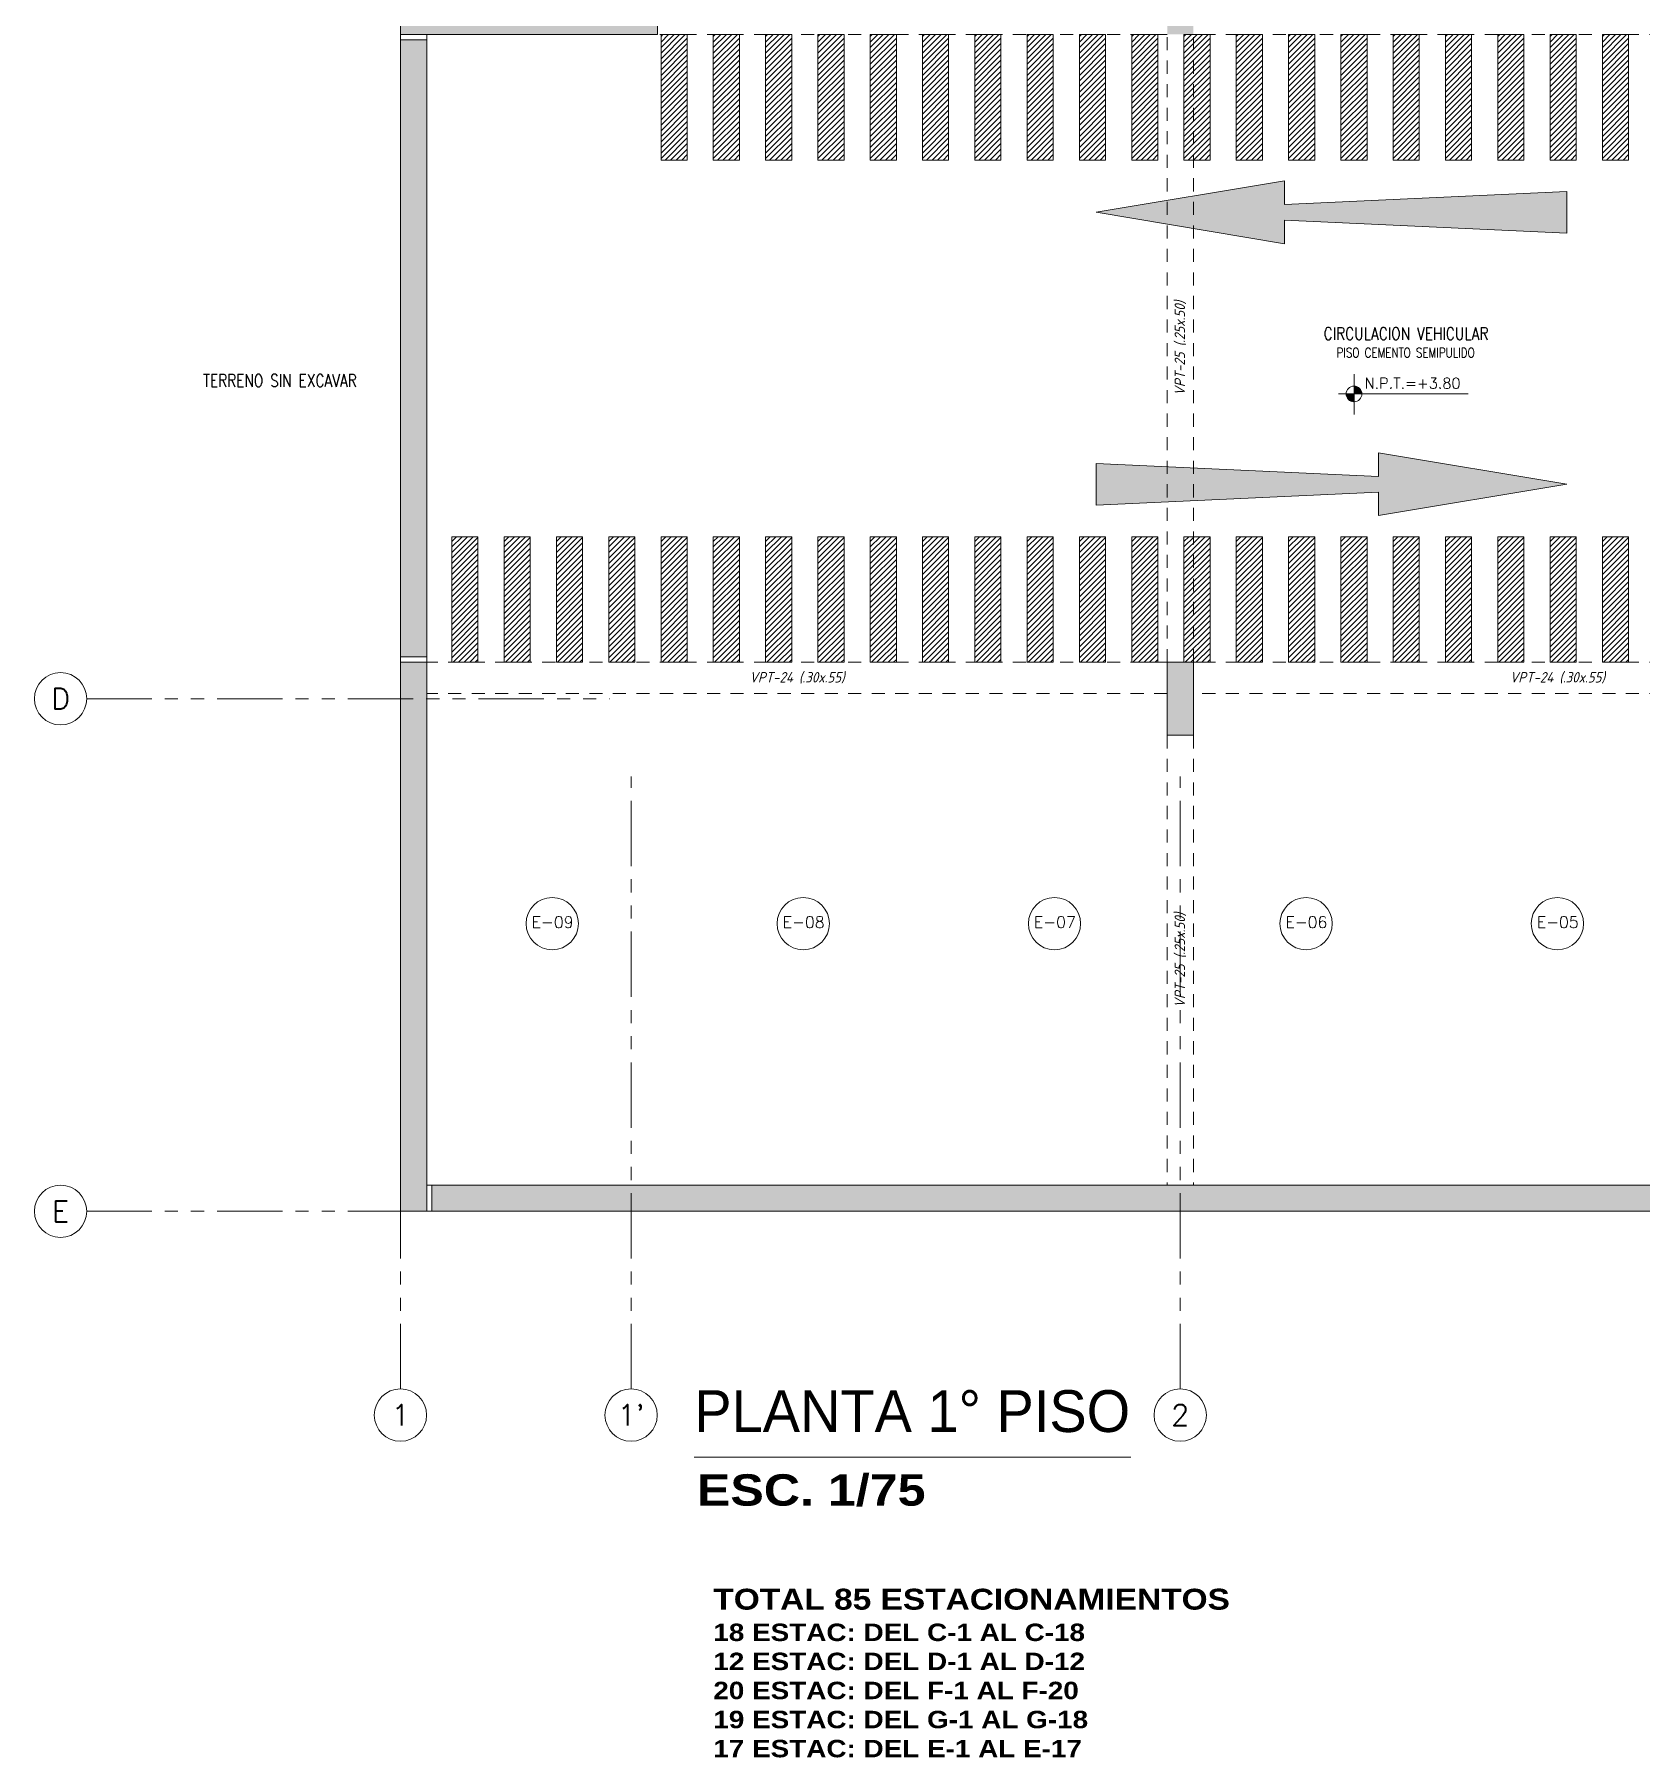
# Model space of a CAD drawing. Header units: millimetres. Extents: x 2085 to 2829, y 1352 to 1631.
# Drawn here: x 2109.65 to 2125.02, y 1517.62 to 1534.09 of the extents above; entities that cross this region are included whole.
import ezdxf
from ezdxf.enums import TextEntityAlignment as Align

# ---------------------------------------------------------------- set-up
doc = ezdxf.new("R2010")
doc.units = ezdxf.units.MM
for name, pattern in [('HIDDEN', [0.375, 0.25, -0.125]), ('HIDDEN2', [0.1875, 0.125, -0.0625]), ('PHANTOM', [2.5, 1.25, -0.25, 0.25, -0.25, 0.25, -0.25]), ('PHANTOM2', [1.25, 0.625, -0.125, 0.125, -0.125, 0.125, -0.125])]:
    doc.linetypes.add(name, pattern=pattern)
doc.layers.get('0').update_dxf_attribs({"color": 251, "lineweight": 9})
for name, color, linetype, lineweight in [('A-EJES', 251, 'PHANTOM', 9), ('A-ESTRUCTURA-HATCH', 251, 'Continuous', 13), ('A-ESTRUCTURA-PLACAS', 251, 'Continuous', 13), ('A-ESTRUCTURA-VIGAS', 251, 'HIDDEN2', 13), ('A-MUROS', 251, 'Continuous', 9), ('A-NIVELES-NPT', 251, 'Continuous', 9), ('A-NUMERO ESTAC', 251, 'Continuous', 13), ('A-PROYECCIONES', 251, 'HIDDEN2', 9), ('A-TEXTO-ACABADO PISO', 251, 'Continuous', 13), ('A-TEXTO-AMBIENTES', 251, 'Continuous', 9), ('A-TEXTO-INDICACIONES', 251, 'Continuous', 13), ('A-TEXTO-TITULOS', 251, 'Continuous', 9), ('CIRCULACION PEATONAL', 251, 'Continuous', 13)]:
    doc.layers.add(name, color=color, linetype=linetype, lineweight=lineweight)
doc.layers.add('A_50_Vigas Chata', color=251, linetype='HIDDEN', lineweight=13, plot=False)
doc.styles.add('APPIA -TEXTOS-GENERALES', font='isocp.shx', dxfattribs={"oblique": 15})
doc.styles.add('R160-75', font='ariblk.ttf', dxfattribs={"height": 0.6})
doc.styles.add('R175-75', font='GOTHIC.TTF', dxfattribs={"height": 0.4})
doc.styles.add('R80', font='romans.shx', dxfattribs={"width": 0.8, "oblique": 15, "height": 0.1})
doc.styles.add('ROMANS', font='romans.shx', dxfattribs={"width": 0.8})
pattern_1 = [(45, (105.750368, 0), (-0.0265165, 0.0265165), [])]
pattern_2 = [(45, (106.250368, 0), (-0.0265165, 0.0265165), [])]
pattern_3 = [(45, (106.750368, 0), (-0.0265165, 0.0265165), [])]
pattern_4 = [(45, (107.250368, 0), (-0.0265165, 0.0265165), [])]
pattern_5 = [(45, (107.750368, 0), (-0.0265165, 0.0265165), [])]
pattern_6 = [(45, (108.250368, 0), (-0.0265165, 0.0265165), [])]
pattern_7 = [(45, (108.750368, 0), (-0.0265165, 0.0265165), [])]
pattern_8 = [(45, (109.250368, 0), (-0.0265165, 0.0265165), [])]
pattern_9 = [(45, (109.750368, 0), (-0.0265165, 0.0265165), [])]
pattern_10 = [(45, (110.250368, 0), (-0.0265165, 0.0265165), [])]
pattern_11 = [(45, (110.750368, 0), (-0.0265165, 0.0265165), [])]
pattern_12 = [(45, (111.250368, 0), (-0.0265165, 0.0265165), [])]
pattern_13 = [(45, (111.750368, 0), (-0.0265165, 0.0265165), [])]
pattern_14 = [(45, (112.250368, 0), (-0.0265165, 0.0265165), [])]
pattern_15 = [(45, (112.750368, 0), (-0.0265165, 0.0265165), [])]
pattern_16 = [(45, (113.250368, 0), (-0.0265165, 0.0265165), [])]
pattern_17 = [(45, (113.750368, 0), (-0.0265165, 0.0265165), [])]
pattern_18 = [(45, (114.250368, 0), (-0.0265165, 0.0265165), [])]
pattern_19 = [(45, (114.750368, 0), (-0.0265165, 0.0265165), [])]

# ---------------------------------------------------------------- blocks, each defined once
blk = doc.blocks.new('EST P1')
at = {"layer": 'A-ESTRUCTURA-HATCH'}
h = blk.add_hatch(color=256, dxfattribs=at)
h.dxf.hatch_style = 1
h.paths.add_polyline_path([(28.776, 5.95), (28.776, 5.05), (23.07, 5.05), (23.07, 4.85), (28.926, 4.85), (28.926, 5.75), (32.576, 5.75), (32.576, 4.85), (35.53, 4.85), (35.53, 5.05), (32.726, 5.05), (32.726, 5.95)])
h.paths.add_polyline_path([(43.04, 4.85), (43.04, 5.05), (35.58, 5.05), (35.58, 4.85)])
h.paths.add_polyline_path([(43.09, 5.05), (43.09, 4.85), (47.915, 4.85), (47.915, 5.05)])
h.paths.add_polyline_path([(51.865, 5.05), (51.865, 4.85), (53.376, 4.85), (53.376, 5.05)])
h.paths.add_polyline_path([(72.801, -0.15), (73.001, -0.15, 1), (53.601, -0.15), (53.801, -0.15, -1)])
h.paths.add_polyline_path([(70.351, 0), (70.351, -0.15), (72.749, -0.15), (72.749, 0)], flags=17)
h.paths.add_polyline_path([(69.451, -0.15), (69.451, 0), (66.848, 0, -0.010569), (66.851, -0.15)], flags=17)
h.paths.add_polyline_path([(65.272, 2.496), (65.272, -0.15), (65.422, -0.15), (65.422, 2.378, -0.221666), (66.601, -0.15), (66.801, -0.15, 0.99999), (59.801, -0.15), (60.001, -0.15, -0.61691)], flags=0)
h.paths.add_polyline_path([(71.88, -11.4), (71.88, -11.15), (57.51, -11.15), (57.51, -11.4)])
h.paths.add_polyline_path([(57.46, -11.4), (57.46, -11.15), (43.09, -11.15), (43.09, -11.4)])
h.paths.add_polyline_path([(43.04, -11.4), (43.04, -11.15), (35.58, -11.15), (35.58, -11.4)])
h.paths.add_polyline_path([(23.07, -11.15), (23.07, -11.4), (35.53, -11.4), (35.53, -11.15)])
h.paths.add_polyline_path([(23.02, -11.4), (23.02, -11.15), (12.25, -11.15), (12.25, -11.4)])
h.paths.add_polyline_path([(12.2, -11.4), (12.2, -11.15), (3.65, -11.15), (3.65, -11.4)])
h.paths.add_polyline_path([(3.6, -11.4), (3.6, -11.15), (-3.56, -11.15), (-3.56, -11.4)])
h.paths.add_polyline_path([(-17.98, -11.15), (-17.98, -11.4), (-3.61, -11.4), (-3.61, -11.15)])
h.paths.add_polyline_path([(-18.03, -11.4), (-18.03, -11.15), (-32.4, -11.15), (-32.4, -11.4)])
h.paths.add_polyline_path([(-32.45, -11.4), (-32.45, -11.15), (-46.94, -11.15), (-46.94, -11.4)])
h.paths.add_polyline_path([(-47.24, -11.4), (-46.99, -11.4), (-46.99, -6.15), (-47.24, -6.15)])
h.paths.add_polyline_path([(-46.99, -0.2), (-47.24, -0.2), (-47.24, -6.1), (-46.99, -6.1)])
h.paths.add_polyline_path([(-47.24, 0.15), (-47.24, -0.15), (-44.785, -0.15), (-44.785, 5.05), (-45.035, 5.05), (-45.035, 0.15)])
h.paths.add_polyline_path([(-44.735, 5.05), (-44.735, 4.85), (-32.45, 4.85), (-32.45, 5.05)])
h.paths.add_polyline_path([(-23.224, 4.85), (-23.224, 5.75), (-19.574, 5.75), (-19.574, 4.85), (-18.03, 4.85), (-18.03, 5.05), (-19.424, 5.05), (-19.424, 5.95), (-23.374, 5.95), (-23.374, 5.05), (-32.4, 5.05), (-32.4, 4.85)])
h.paths.add_polyline_path([(-17.98, 5.05), (-17.98, 4.85), (-3.61, 4.85), (-3.61, 5.05)])
h.paths.add_polyline_path([(12.2, 4.85), (12.2, 5.05), (3.825, 5.05), (3.825, 4.85)])
h.paths.add_polyline_path([(12.25, 5.05), (12.25, 4.85), (23.02, 4.85), (23.02, 5.05)])
h = blk.add_hatch(color=256, dxfattribs=at)
h.dxf.hatch_style = 1
h.paths.add_polyline_path([(51.865, 5.05), (47.915, 5.05), (47.915, -0.15), (50.25, -0.15), (50.25, 0), (48.065, 0), (48.065, 2.05), (51.865, 2.05), (51.865, 2.2), (48.065, 2.2), (48.065, 4.85), (51.715, 4.85), (51.715, 3.2), (51.865, 3.2)])
h.paths.add_polyline_path([(1.925, -0.151), (-0.175, -0.151), (-0.175, 4.85), (-3.56, 4.85), (-3.56, 5.05), (3.775, 5.05), (3.775, 1.9), (3.625, 1.9), (3.625, 4.85), (-0.025, 4.85), (-0.025, 2.2), (1.925, 2.2), (1.925, 2.05), (-0.025, 2.05), (-0.025, 0), (1.925, -0.001)])
h.paths.add_polyline_path([(71.63, -6.15), (71.88, -6.15), (71.88, -6.85), (71.63, -6.85)])
h.paths.add_polyline_path([(64.42, -6.15), (64.67, -6.15), (64.67, -6.85), (64.42, -6.85)])
h.paths.add_polyline_path([(57.21, -6.15), (57.46, -6.15), (57.46, -6.85), (57.21, -6.85)])
h.paths.add_polyline_path([(50, -6.15), (50.25, -6.15), (50.25, -6.85), (50, -6.85)])
h.paths.add_polyline_path([(42.79, -6.15), (43.04, -6.15), (43.04, -6.85), (42.79, -6.85)])
h.paths.add_polyline_path([(42.79, 0.55), (43.04, 0.55), (43.04, -0.15), (42.79, -0.15)])
h.paths.add_polyline_path([(35.58, -6.15), (35.83, -6.15), (35.83, -6.85), (35.58, -6.85)])
h.paths.add_polyline_path([(35.58, 0.55), (35.83, 0.55), (35.83, -0.15), (35.58, -0.15)])
h.paths.add_polyline_path([(35.28, -6.15), (35.53, -6.15), (35.53, -6.85), (35.28, -6.85)])
h.paths.add_polyline_path([(35.28, 0.55), (35.53, 0.55), (35.53, -0.15), (35.28, -0.15)])
h.paths.add_polyline_path([(30.28, -6.15), (30.53, -6.15), (30.53, -6.85), (30.28, -6.85)])
h.paths.add_polyline_path([(30.28, 0.55), (30.53, 0.55), (30.53, -0.15), (30.28, -0.15)])
h.paths.add_polyline_path([(23.07, -6.15), (23.32, -6.15), (23.32, -6.85), (23.07, -6.85)])
h.paths.add_polyline_path([(23.07, 0.55), (23.32, 0.55), (23.32, -0.15), (23.07, -0.15)])
h.paths.add_polyline_path([(18.07, -6.15), (18.32, -6.15), (18.32, -6.85), (18.07, -6.85)])
h.paths.add_polyline_path([(18.07, 0.55), (18.32, 0.55), (18.32, -0.15), (18.07, -0.15)])
h.paths.add_polyline_path([(10.86, -6.15), (11.11, -6.15), (11.11, -6.85), (10.86, -6.85)])
h.paths.add_polyline_path([(10.86, 0.55), (11.11, 0.55), (11.11, -0.15), (10.86, -0.15)])
h.paths.add_polyline_path([(3.65, -6.15), (3.9, -6.15), (3.9, -6.85), (3.65, -6.85)])
h.paths.add_polyline_path([(3.625, 0.55), (3.9, 0.55), (3.9, -0.15), (3.625, -0.15)])
h.paths.add_polyline_path([(-3.56, -6.15), (-3.31, -6.15), (-3.31, -6.85), (-3.56, -6.85)])
h.paths.add_polyline_path([(-3.56, 0.55), (-3.31, 0.55), (-3.31, -0.15), (-3.56, -0.15)])
h.paths.add_polyline_path([(-3.86, -6.15), (-3.61, -6.15), (-3.61, -6.85), (-3.86, -6.85)])
h.paths.add_polyline_path([(-3.86, 0.55), (-3.61, 0.55), (-3.61, -0.15), (-3.86, -0.15)])
h.paths.add_polyline_path([(-11.07, -6.15), (-10.82, -6.15), (-10.82, -6.85), (-11.07, -6.85)])
h.paths.add_polyline_path([(-11.07, 0.55), (-10.82, 0.55), (-10.82, -0.15), (-11.07, -0.15)])
h.paths.add_polyline_path([(-18.28, -6.15), (-18.03, -6.15), (-18.03, -6.85), (-18.28, -6.85)])
h.paths.add_polyline_path([(-18.28, 0.55), (-18.03, 0.55), (-18.03, -0.15), (-18.28, -0.15)])
h.paths.add_polyline_path([(-25.49, -6.15), (-25.24, -6.15), (-25.24, -6.85), (-25.49, -6.85)])
h.paths.add_polyline_path([(-25.49, 0.55), (-25.24, 0.55), (-25.24, -0.15), (-25.49, -0.15)])
h.paths.add_polyline_path([(-32.7, -6.15), (-32.45, -6.15), (-32.45, -6.85), (-32.7, -6.85)])
h.paths.add_polyline_path([(-32.7, 0.55), (-32.45, 0.55), (-32.45, -0.15), (-32.7, -0.15)])
h.paths.add_polyline_path([(-39.91, -6.15), (-39.66, -6.15), (-39.66, -6.85), (-39.91, -6.85)])
h.paths.add_polyline_path([(-39.91, 0.55), (-39.66, 0.55), (-39.66, -0.15), (-39.91, -0.15)])
at = {"layer": 'A-ESTRUCTURA-PLACAS'}
for points in [[(-47.24, -0.15), (-47.24, 0.15), (-45.035, 0.15), (-45.035, 5.05), (-44.785, 5.05), (-44.785, 5.05), (-44.785, -0.15)], [(-47.24, -6.1), (-47.24, -0.2), (-46.99, -0.2), (-46.99, -6.1)], [(-39.91, -6.15), (-39.66, -6.15), (-39.66, -6.85), (-39.91, -6.85)]]:
    blk.add_lwpolyline(points, close=True, dxfattribs=at)
for points in [[(-46.99, -11.4), (-47.24, -11.4), (-47.24, -6.15), (-46.99, -6.15), (-46.99, -11.4)], [(-46.94, -11.4), (-46.94, -11.15), (-32.45, -11.15), (-32.45, -11.4), (-46.94, -11.4)]]:
    blk.add_lwpolyline(points, dxfattribs=at)
at = {"layer": 'A-ESTRUCTURA-VIGAS'}
for points in [[(-39.91, -0.15), (-44.785, -0.15)], [(-39.91, -6.15), (-39.91, -0.15)], [(-39.66, -6.15), (-39.66, -0.15)], [(-32.7, -0.15), (-39.66, -0.15)], [(-39.91, -6.15), (-46.99, -6.15)], [(-32.7, -6.15), (-39.66, -6.15)], [(-39.91, -6.45), (-46.99, -6.45)], [(-32.7, -6.45), (-39.66, -6.45)], [(-39.91, -6.85), (-39.91, -11.15)], [(-39.66, -6.85), (-39.66, -11.15)]]:
    blk.add_lwpolyline(points, dxfattribs=at)
at = {"layer": 'A_50_Vigas Chata', "char_height": 0.1, "attachment_point": 5, "rotation": 90, "style": 'APPIA -TEXTOS-GENERALES'}
for insert in [(-39.785, -3.15), (-39.785, -9)]:
    blk.add_mtext('VPT-25 (.25x.50)', dxfattribs=dict(at, insert=insert))
at = {"layer": 'A_50_Vigas Chata', "char_height": 0.1, "attachment_point": 5, "style": 'APPIA -TEXTOS-GENERALES'}
for insert in [(-43.45, -6.3), (-36.18, -6.3)]:
    blk.add_mtext('VPT-24 (.30x.55)', dxfattribs=dict(at, insert=insert))
blk = doc.blocks.new('*U112')
at = {"layer": 'CIRCULACION PEATONAL'}
h = blk.add_hatch(dxfattribs=at)
h.set_pattern_fill('ANSI31', color=256, scale=0.3)
h.set_pattern_definition(pattern_1)
h.paths.add_polyline_path([(106.047, 0.228), (105.797, 0.228), (105.797, -0.972), (106.047, -0.972)])
h = blk.add_hatch(dxfattribs=at)
h.set_pattern_fill('ANSI31', color=256, scale=0.3)
h.set_pattern_definition(pattern_2)
h.paths.add_polyline_path([(106.547, 0.228), (106.297, 0.228), (106.297, -0.972), (106.547, -0.972)])
h = blk.add_hatch(dxfattribs=at)
h.set_pattern_fill('ANSI31', color=256, scale=0.3)
h.set_pattern_definition(pattern_3)
h.paths.add_polyline_path([(107.047, 0.228), (106.797, 0.228), (106.797, -0.972), (107.047, -0.972)])
h = blk.add_hatch(dxfattribs=at)
h.set_pattern_fill('ANSI31', color=256, scale=0.3)
h.set_pattern_definition(pattern_4)
h.paths.add_polyline_path([(107.547, 0.228), (107.297, 0.228), (107.297, -0.972), (107.547, -0.972)])
h = blk.add_hatch(dxfattribs=at)
h.set_pattern_fill('ANSI31', color=256, scale=0.3)
h.set_pattern_definition(pattern_5)
h.paths.add_polyline_path([(108.047, 0.228), (107.797, 0.228), (107.797, -0.972), (108.047, -0.972)])
h = blk.add_hatch(dxfattribs=at)
h.set_pattern_fill('ANSI31', color=256, scale=0.3)
h.set_pattern_definition(pattern_6)
h.paths.add_polyline_path([(108.547, 0.228), (108.297, 0.228), (108.297, -0.972), (108.547, -0.972)])
h = blk.add_hatch(dxfattribs=at)
h.set_pattern_fill('ANSI31', color=256, scale=0.3)
h.set_pattern_definition(pattern_7)
h.paths.add_polyline_path([(109.047, 0.228), (108.797, 0.228), (108.797, -0.972), (109.047, -0.972)])
h = blk.add_hatch(dxfattribs=at)
h.set_pattern_fill('ANSI31', color=256, scale=0.3)
h.set_pattern_definition(pattern_8)
h.paths.add_polyline_path([(109.547, 0.228), (109.297, 0.228), (109.297, -0.972), (109.547, -0.972)])
h = blk.add_hatch(dxfattribs=at)
h.set_pattern_fill('ANSI31', color=256, scale=0.3)
h.set_pattern_definition(pattern_9)
h.paths.add_polyline_path([(110.047, 0.228), (109.797, 0.228), (109.797, -0.972), (110.047, -0.972)])
h = blk.add_hatch(dxfattribs=at)
h.set_pattern_fill('ANSI31', color=256, scale=0.3)
h.set_pattern_definition(pattern_10)
h.paths.add_polyline_path([(110.547, 0.228), (110.297, 0.228), (110.297, -0.972), (110.547, -0.972)])
h = blk.add_hatch(dxfattribs=at)
h.set_pattern_fill('ANSI31', color=256, scale=0.3)
h.set_pattern_definition(pattern_11)
h.paths.add_polyline_path([(111.047, 0.228), (110.797, 0.228), (110.797, -0.972), (111.047, -0.972)])
h = blk.add_hatch(dxfattribs=at)
h.set_pattern_fill('ANSI31', color=256, scale=0.3)
h.set_pattern_definition(pattern_12)
h.paths.add_polyline_path([(111.547, 0.228), (111.297, 0.228), (111.297, -0.972), (111.547, -0.972)])
h = blk.add_hatch(dxfattribs=at)
h.set_pattern_fill('ANSI31', color=256, scale=0.3)
h.set_pattern_definition(pattern_13)
h.paths.add_polyline_path([(112.047, 0.228), (111.797, 0.228), (111.797, -0.972), (112.047, -0.972)])
h = blk.add_hatch(dxfattribs=at)
h.set_pattern_fill('ANSI31', color=256, scale=0.3)
h.set_pattern_definition(pattern_14)
h.paths.add_polyline_path([(112.547, 0.228), (112.297, 0.228), (112.297, -0.972), (112.547, -0.972)])
h = blk.add_hatch(dxfattribs=at)
h.set_pattern_fill('ANSI31', color=256, scale=0.3)
h.set_pattern_definition(pattern_15)
h.paths.add_polyline_path([(113.047, 0.228), (112.797, 0.228), (112.797, -0.972), (113.047, -0.972)])
h = blk.add_hatch(dxfattribs=at)
h.set_pattern_fill('ANSI31', color=256, scale=0.3)
h.set_pattern_definition(pattern_16)
h.paths.add_polyline_path([(113.547, 0.228), (113.297, 0.228), (113.297, -0.972), (113.547, -0.972)])
h = blk.add_hatch(dxfattribs=at)
h.set_pattern_fill('ANSI31', color=256, scale=0.3)
h.set_pattern_definition(pattern_17)
h.paths.add_polyline_path([(114.047, 0.228), (113.797, 0.228), (113.797, -0.972), (114.047, -0.972)])
h = blk.add_hatch(dxfattribs=at)
h.set_pattern_fill('ANSI31', color=256, scale=0.3)
h.set_pattern_definition(pattern_18)
h.paths.add_polyline_path([(114.547, 0.228), (114.297, 0.228), (114.297, -0.972), (114.547, -0.972)])
h = blk.add_hatch(dxfattribs=at)
h.set_pattern_fill('ANSI31', color=256, scale=0.3)
h.set_pattern_definition(pattern_19)
h.paths.add_polyline_path([(115.047, 0.228), (114.797, 0.228), (114.797, -0.972), (115.047, -0.972)])
h = blk.add_hatch(dxfattribs=at)
h.set_pattern_fill('ANSI31', color=256, scale=0.3)
h.set_pattern_definition([(45, (115.250368, 0), (-0.0265165, 0.0265165), [])])
h.paths.add_polyline_path([(115.547, 0.228), (115.297, 0.228), (115.297, -0.972), (115.547, -0.972)])
h = blk.add_hatch(dxfattribs=at)
h.set_pattern_fill('ANSI31', color=256, scale=0.3)
h.set_pattern_definition([(45, (115.750368, 0), (-0.0265165, 0.0265165), [])])
h.paths.add_polyline_path([(116.047, 0.228), (115.797, 0.228), (115.797, -0.972), (116.047, -0.972)])
h = blk.add_hatch(dxfattribs=at)
h.set_pattern_fill('ANSI31', color=256, scale=0.3)
h.set_pattern_definition([(45, (116.250368, 0), (-0.0265165, 0.0265165), [])])
h.paths.add_polyline_path([(116.547, 0.228), (116.297, 0.228), (116.297, -0.972), (116.547, -0.972)])
h = blk.add_hatch(dxfattribs=at)
h.set_pattern_fill('ANSI31', color=256, scale=0.3)
h.set_pattern_definition([(45, (116.750368, 0), (-0.0265165, 0.0265165), [])])
h.paths.add_polyline_path([(117.047, 0.228), (116.797, 0.228), (116.797, -0.972), (117.047, -0.972)])
for points in [[(105.797, -0.972), (106.047, -0.972), (106.047, 0.228), (105.797, 0.228)], [(106.297, -0.972), (106.547, -0.972), (106.547, 0.228), (106.297, 0.228)], [(106.797, -0.972), (107.047, -0.972), (107.047, 0.228), (106.797, 0.228)], [(107.297, -0.972), (107.547, -0.972), (107.547, 0.228), (107.297, 0.228)], [(107.797, -0.972), (108.047, -0.972), (108.047, 0.228), (107.797, 0.228)], [(108.297, -0.972), (108.547, -0.972), (108.547, 0.228), (108.297, 0.228)], [(108.797, -0.972), (109.047, -0.972), (109.047, 0.228), (108.797, 0.228)], [(109.297, -0.972), (109.547, -0.972), (109.547, 0.228), (109.297, 0.228)], [(109.797, -0.972), (110.047, -0.972), (110.047, 0.228), (109.797, 0.228)], [(110.297, -0.972), (110.547, -0.972), (110.547, 0.228), (110.297, 0.228)], [(110.797, -0.972), (111.047, -0.972), (111.047, 0.228), (110.797, 0.228)], [(111.297, -0.972), (111.547, -0.972), (111.547, 0.228), (111.297, 0.228)], [(111.797, -0.972), (112.047, -0.972), (112.047, 0.228), (111.797, 0.228)], [(112.297, -0.972), (112.547, -0.972), (112.547, 0.228), (112.297, 0.228)], [(112.797, -0.972), (113.047, -0.972), (113.047, 0.228), (112.797, 0.228)], [(113.297, -0.972), (113.547, -0.972), (113.547, 0.228), (113.297, 0.228)], [(113.797, -0.972), (114.047, -0.972), (114.047, 0.228), (113.797, 0.228)], [(114.297, -0.972), (114.547, -0.972), (114.547, 0.228), (114.297, 0.228)], [(114.797, -0.972), (115.047, -0.972), (115.047, 0.228), (114.797, 0.228)], [(115.297, -0.972), (115.547, -0.972), (115.547, 0.228), (115.297, 0.228)], [(115.797, -0.972), (116.047, -0.972), (116.047, 0.228), (115.797, 0.228)], [(116.297, -0.972), (116.547, -0.972), (116.547, 0.228), (116.297, 0.228)], [(116.797, -0.972), (117.047, -0.972), (117.047, 0.228), (116.797, 0.228)]]:
    blk.add_lwpolyline(points, close=True, dxfattribs=at)
blk = doc.blocks.new('*U113')
at = {"layer": 'CIRCULACION PEATONAL'}
h = blk.add_hatch(dxfattribs=at)
h.set_pattern_fill('ANSI31', color=256, scale=0.3)
h.set_pattern_definition(pattern_1)
h.paths.add_polyline_path([(106.047, 0.228), (105.797, 0.228), (105.797, -0.972), (106.047, -0.972)])
h = blk.add_hatch(dxfattribs=at)
h.set_pattern_fill('ANSI31', color=256, scale=0.3)
h.set_pattern_definition(pattern_2)
h.paths.add_polyline_path([(106.547, 0.228), (106.297, 0.228), (106.297, -0.972), (106.547, -0.972)])
h = blk.add_hatch(dxfattribs=at)
h.set_pattern_fill('ANSI31', color=256, scale=0.3)
h.set_pattern_definition(pattern_3)
h.paths.add_polyline_path([(107.047, 0.228), (106.797, 0.228), (106.797, -0.972), (107.047, -0.972)])
h = blk.add_hatch(dxfattribs=at)
h.set_pattern_fill('ANSI31', color=256, scale=0.3)
h.set_pattern_definition(pattern_4)
h.paths.add_polyline_path([(107.547, 0.228), (107.297, 0.228), (107.297, -0.972), (107.547, -0.972)])
h = blk.add_hatch(dxfattribs=at)
h.set_pattern_fill('ANSI31', color=256, scale=0.3)
h.set_pattern_definition(pattern_5)
h.paths.add_polyline_path([(108.047, 0.228), (107.797, 0.228), (107.797, -0.972), (108.047, -0.972)])
h = blk.add_hatch(dxfattribs=at)
h.set_pattern_fill('ANSI31', color=256, scale=0.3)
h.set_pattern_definition(pattern_6)
h.paths.add_polyline_path([(108.547, 0.228), (108.297, 0.228), (108.297, -0.972), (108.547, -0.972)])
h = blk.add_hatch(dxfattribs=at)
h.set_pattern_fill('ANSI31', color=256, scale=0.3)
h.set_pattern_definition(pattern_7)
h.paths.add_polyline_path([(109.047, 0.228), (108.797, 0.228), (108.797, -0.972), (109.047, -0.972)])
h = blk.add_hatch(dxfattribs=at)
h.set_pattern_fill('ANSI31', color=256, scale=0.3)
h.set_pattern_definition(pattern_8)
h.paths.add_polyline_path([(109.547, 0.228), (109.297, 0.228), (109.297, -0.972), (109.547, -0.972)])
h = blk.add_hatch(dxfattribs=at)
h.set_pattern_fill('ANSI31', color=256, scale=0.3)
h.set_pattern_definition(pattern_9)
h.paths.add_polyline_path([(110.047, 0.228), (109.797, 0.228), (109.797, -0.972), (110.047, -0.972)])
h = blk.add_hatch(dxfattribs=at)
h.set_pattern_fill('ANSI31', color=256, scale=0.3)
h.set_pattern_definition(pattern_10)
h.paths.add_polyline_path([(110.547, 0.228), (110.297, 0.228), (110.297, -0.972), (110.547, -0.972)])
h = blk.add_hatch(dxfattribs=at)
h.set_pattern_fill('ANSI31', color=256, scale=0.3)
h.set_pattern_definition(pattern_11)
h.paths.add_polyline_path([(111.047, 0.228), (110.797, 0.228), (110.797, -0.972), (111.047, -0.972)])
h = blk.add_hatch(dxfattribs=at)
h.set_pattern_fill('ANSI31', color=256, scale=0.3)
h.set_pattern_definition(pattern_12)
h.paths.add_polyline_path([(111.547, 0.228), (111.297, 0.228), (111.297, -0.972), (111.547, -0.972)])
h = blk.add_hatch(dxfattribs=at)
h.set_pattern_fill('ANSI31', color=256, scale=0.3)
h.set_pattern_definition(pattern_13)
h.paths.add_polyline_path([(112.047, 0.228), (111.797, 0.228), (111.797, -0.972), (112.047, -0.972)])
h = blk.add_hatch(dxfattribs=at)
h.set_pattern_fill('ANSI31', color=256, scale=0.3)
h.set_pattern_definition(pattern_14)
h.paths.add_polyline_path([(112.547, 0.228), (112.297, 0.228), (112.297, -0.972), (112.547, -0.972)])
h = blk.add_hatch(dxfattribs=at)
h.set_pattern_fill('ANSI31', color=256, scale=0.3)
h.set_pattern_definition(pattern_15)
h.paths.add_polyline_path([(113.047, 0.228), (112.797, 0.228), (112.797, -0.972), (113.047, -0.972)])
h = blk.add_hatch(dxfattribs=at)
h.set_pattern_fill('ANSI31', color=256, scale=0.3)
h.set_pattern_definition(pattern_16)
h.paths.add_polyline_path([(113.547, 0.228), (113.297, 0.228), (113.297, -0.972), (113.547, -0.972)])
h = blk.add_hatch(dxfattribs=at)
h.set_pattern_fill('ANSI31', color=256, scale=0.3)
h.set_pattern_definition(pattern_17)
h.paths.add_polyline_path([(114.047, 0.228), (113.797, 0.228), (113.797, -0.972), (114.047, -0.972)])
h = blk.add_hatch(dxfattribs=at)
h.set_pattern_fill('ANSI31', color=256, scale=0.3)
h.set_pattern_definition(pattern_18)
h.paths.add_polyline_path([(114.547, 0.228), (114.297, 0.228), (114.297, -0.972), (114.547, -0.972)])
h = blk.add_hatch(dxfattribs=at)
h.set_pattern_fill('ANSI31', color=256, scale=0.3)
h.set_pattern_definition(pattern_19)
h.paths.add_polyline_path([(115.047, 0.228), (114.797, 0.228), (114.797, -0.972), (115.047, -0.972)])
for points in [[(105.797, -0.972), (106.047, -0.972), (106.047, 0.228), (105.797, 0.228)], [(106.297, -0.972), (106.547, -0.972), (106.547, 0.228), (106.297, 0.228)], [(106.797, -0.972), (107.047, -0.972), (107.047, 0.228), (106.797, 0.228)], [(107.297, -0.972), (107.547, -0.972), (107.547, 0.228), (107.297, 0.228)], [(107.797, -0.972), (108.047, -0.972), (108.047, 0.228), (107.797, 0.228)], [(108.297, -0.972), (108.547, -0.972), (108.547, 0.228), (108.297, 0.228)], [(108.797, -0.972), (109.047, -0.972), (109.047, 0.228), (108.797, 0.228)], [(109.297, -0.972), (109.547, -0.972), (109.547, 0.228), (109.297, 0.228)], [(109.797, -0.972), (110.047, -0.972), (110.047, 0.228), (109.797, 0.228)], [(110.297, -0.972), (110.547, -0.972), (110.547, 0.228), (110.297, 0.228)], [(110.797, -0.972), (111.047, -0.972), (111.047, 0.228), (110.797, 0.228)], [(111.297, -0.972), (111.547, -0.972), (111.547, 0.228), (111.297, 0.228)], [(111.797, -0.972), (112.047, -0.972), (112.047, 0.228), (111.797, 0.228)], [(112.297, -0.972), (112.547, -0.972), (112.547, 0.228), (112.297, 0.228)], [(112.797, -0.972), (113.047, -0.972), (113.047, 0.228), (112.797, 0.228)], [(113.297, -0.972), (113.547, -0.972), (113.547, 0.228), (113.297, 0.228)], [(113.797, -0.972), (114.047, -0.972), (114.047, 0.228), (113.797, 0.228)], [(114.297, -0.972), (114.547, -0.972), (114.547, 0.228), (114.297, 0.228)], [(114.797, -0.972), (115.047, -0.972), (115.047, 0.228), (114.797, 0.228)]]:
    blk.add_lwpolyline(points, close=True, dxfattribs=at)
blk = doc.blocks.new('EJES 1P')
at = {"layer": 'A-EJES', "linetype": 'PHANTOM2'}
for points in [[(-5.234, -11.55), (-0.228, -11.55)], [(-2.231, -18.151), (-2.231, -12.292)], [(-0.026, -18.151), (-0.026, -12.292)], [(5.224, -18.151), (5.224, -12.292)], [(-5.234, -16.45), (-0.228, -16.45)]]:
    blk.add_lwpolyline(points, dxfattribs=at)
at = {"layer": 'A-EJES', "linetype": 'Continuous'}
for centre in [(-5.481, -11.55), (-5.481, -16.45), (-2.231, -18.398), (-0.026, -18.398), (5.224, -18.398)]:
    blk.add_circle(centre, 0.25, dxfattribs=at)
at = {"layer": 'A-EJES', "linetype": 'Continuous', "style": 'ROMANS'}
for s, p in [('D', (-5.481, -11.55)), ('E', (-5.481, -16.45)), ('1', (-2.231, -18.398)), ("1'", (-0.026, -18.398)), ('2', (5.224, -18.398))]:
    blk.add_text(s, height=0.2, dxfattribs=at).set_placement(p, align=Align.MIDDLE_CENTER)
blk = doc.blocks.new('SIM NIVEL PLANTA')
at = {"linetype": 'Continuous'}
h = blk.add_hatch(dxfattribs=at)
h.set_pattern_fill('_USER', color=256, scale=0.099996, angle=45, style=0, pattern_type=0)
h.set_pattern_definition([(45, (35396.10581, 26516.4892), (-0.0707080889, 0.0707080889), [])])
h.paths.add_polyline_path([(-17.03, 0), (-15.53, 0, 0.409209), (-17.03, 1.47)])
h.paths.add_polyline_path([(-18.53, 0, 0.419236), (-17.03, -1.53), (-17.03, 0)])
for p, q in [((-17.03, -3.97), (-17.03, 3.72)), ((4.81, 0), (-20, 0))]:
    blk.add_line(p, q)
blk.add_circle((-17.03, -0.03), 1.5, dxfattribs=at)
at = {"style": 'R80'}
blk.add_attdef('N.P.T.+0.00', text='', height=2.03, dxfattribs=at).set_placement((-5.83, 2.01), align=Align.MIDDLE_CENTER)
blk = doc.blocks.new('PO_GUARDIA CIVIL ESQ FAISANES_PLANTAS_Sotanos_REVA_2022.01.24 - copia$0$XREF_SOTANOS - ETAPA 1-2020.06.26$0$frr')
at = {"transparency": 33554687}
blk.add_hatch(color=8, dxfattribs=at).paths.add_polyline_path([(0.002, -0.011), (-0.002, -0.011), (-0.3, -1.8), (-0.075, -1.8), (-0.2, -4.5), (0.2, -4.5), (0.075, -1.8), (0.3, -1.8)])
at = {"color": 7}
blk.add_lwpolyline([(-0.2, -4.5), (0.2, -4.5), (0.075, -1.8), (0.3, -1.8), (0, 0), (-0.3, -1.8), (-0.075, -1.8)], close=True, dxfattribs=at)
blk = doc.blocks.new('EJE')
at = {"linetype": 'Continuous'}
blk.add_circle((0, 0), 0.5, dxfattribs=at)
at = {"layer": 'A-TEXTO-INDICACIONES', "style": 'ROMANS'}
blk.add_attdef('EJE', text='', height=0.22, rotation=0, dxfattribs=at).set_placement((0.007, 0.028), align=Align.MIDDLE_CENTER)

msp = doc.modelspace()

# ---------------------------------------------------------------- linework, layer by layer
at = {"layer": 'A-MUROS'}
for p, q in [((2113.151, 1522.838), (2113.151, 1534.388)), ((2113.401, 1523.088), (2113.401, 1534.088)), ((2232.271, 1523.088), (2113.401, 1523.088)), ((2113.151, 1522.838), (2232.271, 1522.838))]:
    msp.add_line(p, q, dxfattribs=at)
msp.add_lwpolyline([(2120.481, 1528.088), (2120.731, 1528.088), (2120.731, 1527.388), (2120.481, 1527.388)], close=True, dxfattribs=at)
at = {"layer": 'A-TEXTO-TITULOS'}
msp.add_lwpolyline([(2115.959, 1520.488), (2120.132, 1520.488)], dxfattribs=at)

# ---------------------------------------------------------------- block references
msp.add_blockref('EST P1', (2160.391, 1534.238))
at = {"rotation": 180}
for name, p in [('*U113', (2230.688, 1533.115)), ('*U112', (2230.688, 1528.315))]:
    msp.add_blockref(name, p, dxfattribs=at)
at = {"transparency": 33554483}
for p, rotation in [((2119.802, 1532.388), 90), ((2124.302, 1529.788), 270)]:
    msp.add_blockref('PO_GUARDIA CIVIL ESQ FAISANES_PLANTAS_Sotanos_REVA_2022.01.24 - copia$0$XREF_SOTANOS - ETAPA 1-2020.06.26$0$frr', p, dxfattribs=dict(at, rotation=rotation))
at = {"layer": 'A-NIVELES-NPT', "xscale": 0.05, "yscale": 0.05, "zscale": 0.05}
msp.add_blockref('SIM NIVEL PLANTA', (2123.118, 1530.653), dxfattribs=at).add_auto_attribs({'N.P.T.+0.00': 'N.P.T.=+3.80'})
at = {"layer": 'A-NUMERO ESTAC', "xscale": 0.5, "yscale": 0.5, "zscale": 0.5}
for p, values in [((2114.601, 1525.588), {'EJE': 'E-09'}), ((2117.001, 1525.588), {'EJE': 'E-08'}), ((2119.403, 1525.588), {'EJE': 'E-07'}), ((2121.808, 1525.588), {'EJE': 'E-06'}), ((2124.211, 1525.588), {'EJE': 'E-05'})]:
    msp.add_blockref('EJE', p, dxfattribs=at).add_auto_attribs(values)
at = {"layer": 'A-PROYECCIONES'}
msp.add_blockref('EJES 1P', (2115.381, 1539.288), dxfattribs=at)

# ---------------------------------------------------------------- texts
at = {"layer": 'A-TEXTO-ACABADO PISO', "insert": (2122.76, 1531.091), "char_height": 0.09, "attachment_point": 2, "style": 'ROMANS'}
msp.add_mtext_dynamic_manual_height_columns('PISO CEMENTO SEMIPULIDO', width=1.58631, gutter_width=12.5, heights=[0], dxfattribs=at)
at = {"layer": 'A-TEXTO-AMBIENTES'}
for s, insert, char_height, width, attachment_point, style in [('CIRCULACION VEHICULAR', (2122.764, 1531.228, 0), 0.12, 2.55621, 5, 'ROMANS'), ('TERRENO SIN EXCAVAR', (2111.997, 1530.779), 0.12, 2.55621, 5, 'ROMANS'), ('TOTAL 85 ESTACIONAMIENTOS \\P{\\H0.83333x;18 ESTAC: DEL C-1 AL C-18\\P12 ESTAC: DEL D-1 AL D-12\\P20 ESTAC: DEL F-1 AL F-20\\P19 ESTAC: DEL G-1 AL G-18\\P17 ESTAC: DEL E-1 AL E-17}', (2116.141, 1519.23), 0.2, 10.72512, 1, 'R160-75')]:
    msp.add_mtext(s, dxfattribs=dict(at, insert=insert, char_height=char_height, width=width, attachment_point=attachment_point, style=style))
at = {"layer": 'A-TEXTO-TITULOS', "attachment_point": 1}
for s, insert, char_height, width, style in [('PLANTA 1° PISO', (2115.959, 1521.128), 0.4, 7.47408, 'R175-75'), ('ESC. 1/75', (2115.984, 1520.324), 0.3, 10.72512, 'R160-75')]:
    msp.add_mtext(s, dxfattribs=dict(at, insert=insert, char_height=char_height, width=width, style=style))

doc.saveas('drawing.dxf')
